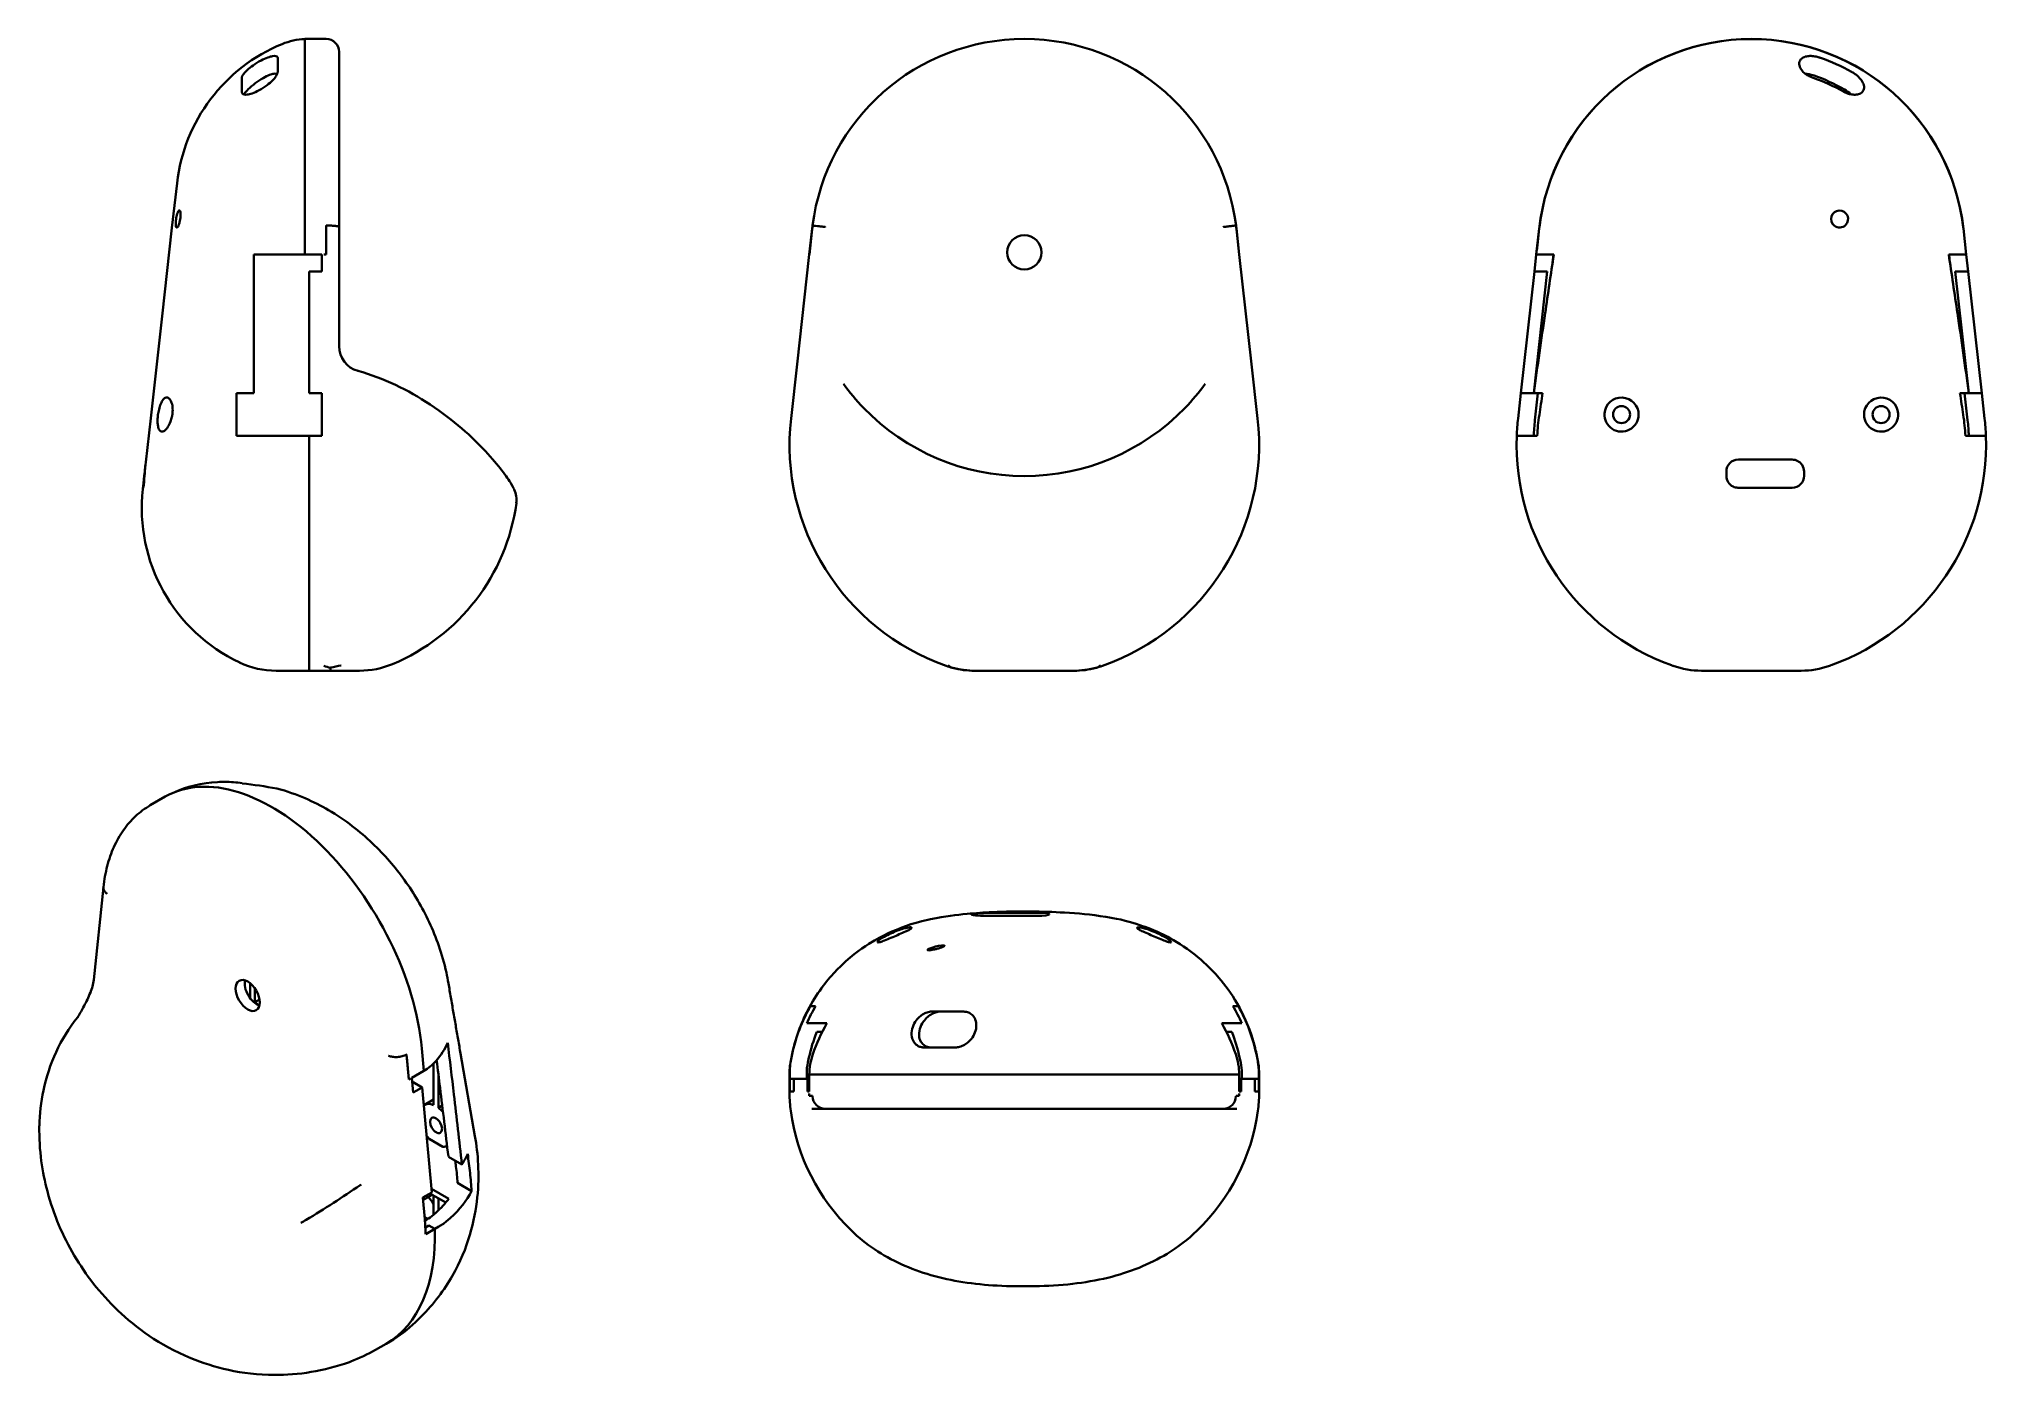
# Model space of a CAD drawing. Header units: millimetres. Extents: x 29 to 257, y 22 to 178.
import ezdxf

# ---------------------------------------------------------------- set-up
doc = ezdxf.new("R2010")
doc.units = ezdxf.units.MM
doc.header["$LTSCALE"] = 0.75
doc.layers.add('Visible', color=7, linetype='Continuous', lineweight=35)

msp = doc.modelspace()

# ---------------------------------------------------------------- linework, layer by layer
at = {"layer": 'Visible', "extrusion": (0, 1, 0)}
for p, q in [((59.72, 178.01), (59.72, 155.79)), ((62.22, 178.01), (59.72, 178.01)), ((56.53, 175.8), (56.53, 174.16)), ((63.72, 176.51), (63.72, 155.98)), ((52.33, 171.84), (52.33, 173.49)), ((44.74, 161.12), (44.15, 155.87)), ((44.15, 155.87), (43, 145.54)), ((59.72, 152.76), (59.72, 155.79)), ((62.22, 156.14), (62.22, 155.79)), ((62.22, 155.79), (62.22, 152.76)), ((63.72, 141.92), (63.72, 155.98)), ((119.14, 155.79), (118.8, 152.76)), ((119.18, 156.14), (118.81, 152.76)), ((169.17, 152.76), (168.79, 156.14)), ((169.17, 152.76), (168.83, 155.79)), ((204.3, 155.79), (203.96, 152.76)), ((254.33, 152.76), (253.99, 155.79)), ((53.72, 145.89), (53.72, 152.76)), ((57.31, 152.76), (59.72, 152.76)), ((59.72, 152.76), (61.72, 152.76)), ((61.72, 150.76), (60.22, 150.76)), ((60.22, 136.51), (60.22, 150.76)), ((61.72, 152.76), (61.72, 150.76)), ((62.22, 152.76), (61.94, 152.76)), ((118.8, 152.76), (117.37, 139.9)), ((118.8, 152.76), (118.81, 152.76)), ((170.61, 139.9), (169.17, 152.76)), ((169.17, 152.76), (169.17, 152.76)), ((203.74, 150.76), (202.15, 136.51)), ((203.66, 136.51), (205.25, 150.76)), ((203.74, 150.76), (203.96, 152.76)), ((205.25, 150.76), (203.74, 150.76)), ((203.96, 152.76), (204.38, 152.76)), ((203.96, 152.76), (203.96, 152.76)), ((205.98, 152.76), (205.87, 151.84)), ((252.42, 151.84), (252.32, 152.76)), ((253.04, 150.76), (254.64, 136.51)), ((254.55, 150.76), (253.04, 150.76)), ((253.91, 152.76), (254.33, 152.76)), ((254.33, 152.76), (254.55, 150.76)), ((254.33, 152.76), (254.33, 152.76)), ((256.15, 136.51), (254.55, 150.76)), ((43, 145.54), (41.66, 133.58)), ((53.72, 145.89), (53.72, 136.51)), ((117.37, 139.9), (116.66, 133.57)), ((171.32, 133.57), (170.61, 139.9)), ((51.72, 136.51), (51.72, 133.97)), ((53.72, 136.51), (51.72, 136.51)), ((60.22, 136.51), (61.72, 136.51)), ((61.72, 136.51), (61.72, 133.57)), ((201.82, 133.57), (202.15, 136.51)), ((202.15, 136.51), (203.66, 136.51)), ((204.7, 136.51), (203.67, 136.51)), ((204.16, 136.51), (203.8, 133.34)), ((254.63, 136.51), (253.59, 136.51)), ((254.49, 133.34), (254.13, 136.51)), ((254.64, 136.51), (256.15, 136.51)), ((256.15, 136.51), (256.48, 133.57)), ((41.66, 133.58), (41.08, 128.43)), ((51.72, 131.51), (51.72, 133.97)), ((61.72, 131.51), (61.72, 133.57)), ((57.31, 131.51), (51.72, 131.51)), ((57.89, 131.51), (57.31, 131.51)), ((59.56, 131.51), (57.89, 131.51)), ((60.22, 131.51), (59.56, 131.51)), ((60.22, 131.51), (60.22, 104.58)), ((60.22, 131.51), (60.22, 104.58)), ((61.72, 131.51), (60.22, 131.51)), ((201.84, 131.51), (201.66, 131.51)), ((201.96, 131.51), (201.84, 131.51)), ((204.07, 131.51), (201.96, 131.51)), ((256.33, 131.51), (254.23, 131.51)), ((256.45, 131.51), (256.33, 131.51)), ((256.63, 131.51), (256.45, 131.51)), ((41.05, 128.12), (40.96, 127.34)), ((41.08, 128.43), (41.05, 128.12)), ((227.63, 128.74), (233.93, 128.74)), ((40.91, 126.84), (40.77, 125.58)), ((40.91, 126.84), (40.96, 127.34)), ((226.23, 126.84), (226.23, 127.34)), ((235.33, 127.34), (235.33, 126.84)), ((40.75, 125.44), (40.73, 125.28)), ((40.75, 125.44), (40.75, 125.44)), ((40.79, 125.44), (40.75, 125.44)), ((230.71, 125.44), (227.63, 125.44)), ((233.93, 125.44), (230.71, 125.44)), ((56.34, 104.01), (58.56, 104.01)), ((58.56, 104.01), (59.77, 104.01)), ((59.77, 104.01), (60.22, 104.01)), ((60.22, 104.58), (60.22, 104.01)), ((60.22, 104.58), (60.22, 104.01)), ((60.22, 104.01), (62.72, 104.01)), ((62.72, 104.39), (62.72, 104.35)), ((62.72, 104.35), (62.72, 104.01)), ((62.72, 104.01), (66.12, 104.01)), ((138.16, 104.01), (138.34, 104.01)), ((138.34, 104.01), (149.64, 104.01)), ((149.64, 104.01), (149.82, 104.01)), ((223.32, 104.01), (224.14, 104.01)), ((224.14, 104.01), (234.16, 104.01)), ((234.16, 104.01), (234.98, 104.01))]:
    msp.add_line(p, q, dxfattribs=at)
at = {"layer": 'Visible', "extrusion": (0, 0.817547, 0.575862)}
for p, q in [((41.61, 88.25), (43.37, 89.26)), ((34.99, 67.8), (36.11, 78.66)), ((53.3, 67.41), (53.3, 65.66)), ((53.87, 65.2), (53.87, 66.79)), ((53.87, 65.2), (54.4, 65.51)), ((73.42, 59.75), (73.66, 57.14)), ((71.89, 56.12), (71.62, 59.04)), ((71.89, 56.12), (71.65, 58.74)), ((72.24, 56.33), (73.66, 57.14)), ((74.8, 58.01), (74.8, 53.15)), ((79.64, 49.51), (77.95, 59.17)), ((71.89, 56.12), (72.08, 56.23)), ((71.89, 56.12), (71.89, 56.12)), ((72.4, 54.6), (72.24, 56.33)), ((72.39, 55.82), (72.29, 55.77)), ((72.39, 55.82), (73.46, 55.21)), ((73.46, 55.21), (72.4, 54.6)), ((73.46, 55.21), (74.59, 42.91)), ((75.37, 52.82), (75.37, 56.67)), ((74.8, 53.77), (73.71, 53.15)), ((75.37, 52.82), (75.81, 53.08)), ((75.89, 48.25), (74.27, 49.19)), ((78.11, 46.18), (76.53, 47.09)), ((79.24, 43.07), (77.59, 44.02)), ((73.53, 42.3), (74.59, 42.91)), ((73.76, 39.76), (73.53, 42.3)), ((73.55, 42), (74.64, 42.62)), ((74.36, 42.78), (76.22, 41.71)), ((74.55, 43.32), (76.57, 42.16)), ((74.8, 42.53), (74.8, 40.3)), ((75.37, 40.81), (75.37, 42.2)), ((73.74, 40.01), (74.12, 39.79)), ((73.77, 39.59), (73.98, 39.71)), ((74.22, 39.04), (73.83, 38.81)), ((74.22, 39.04), (73.83, 38.81)), ((74.22, 39.04), (74.93, 38.63)), ((74.22, 39.04), (74.93, 38.63)), ((74.77, 40.27), (75.09, 40.56)), ((75.39, 38.9), (74.93, 38.63)), ((76.77, 39.93), (76.45, 39.64)), ((73.87, 38.02), (74.93, 38.63)), ((73.33, 28.37), (72.68, 27.72)), ((68, 24.47), (69.22, 25.17)), ((69.22, 25.17), (69.69, 25.44))]:
    msp.add_line(p, q, dxfattribs=at)
at = {"layer": 'Visible'}
for p, q in [((137.81, 75.45), (137.81, 75.49)), ((145.51, 75.3), (139.21, 75.3)), ((142.42, 75.67), (145.51, 75.67)), ((146.91, 75.52), (146.91, 75.46)), ((118.91, 64.71), (119.16, 64.71)), ((119.54, 64.71), (119.16, 64.71)), ((168.82, 64.71), (168.43, 64.71)), ((168.82, 64.71), (169.07, 64.71)), ((119.84, 62.71), (118.51, 62.71)), ((119.69, 61.71), (120.31, 61.71)), ((119.84, 62.71), (120.85, 62.71)), ((167.13, 62.71), (168.14, 62.71)), ((167.67, 61.71), (168.29, 61.71)), ((169.47, 62.71), (168.14, 62.71)), ((116.79, 59.14), (116.66, 58.53)), ((116.68, 58.53), (116.8, 59.11)), ((118.76, 58.69), (118.64, 58.11)), ((169.34, 58.11), (169.21, 58.69)), ((171.17, 59.11), (171.29, 58.53)), ((171.18, 59.14), (171.31, 58.53)), ((116.49, 56.21), (116.49, 56.86)), ((116.51, 56.21), (116.49, 56.21)), ((116.51, 56.21), (116.49, 56.21)), ((116.49, 54.48), (116.49, 56.21)), ((116.51, 56.21), (116.51, 56.86)), ((116.51, 56.21), (116.99, 56.21)), ((116.51, 56.21), (116.99, 56.21)), ((116.51, 54.71), (116.51, 56.21)), ((116.99, 56.21), (116.99, 54.71)), ((116.99, 56.21), (118.58, 56.21)), ((118.51, 56.86), (118.51, 56.21)), ((118.58, 56.21), (118.8, 56.21)), ((118.58, 54.71), (118.58, 56.21)), ((118.8, 56.71), (119.14, 56.71)), ((118.8, 56.71), (118.8, 54.71)), ((168.83, 56.71), (119.14, 56.71)), ((168.83, 56.71), (169.17, 56.71)), ((169.17, 54.71), (169.17, 56.71)), ((169.17, 56.21), (169.4, 56.21)), ((169.4, 56.21), (169.4, 54.71)), ((169.4, 56.21), (170.99, 56.21)), ((169.47, 56.21), (169.47, 56.86)), ((170.99, 56.21), (171.47, 56.21)), ((170.99, 56.21), (171.47, 56.21)), ((170.99, 54.71), (170.99, 56.21)), ((171.47, 56.86), (171.47, 56.21)), ((171.49, 56.21), (171.47, 56.21)), ((171.49, 56.21), (171.47, 56.21)), ((171.47, 54.71), (171.47, 56.21)), ((171.49, 56.21), (171.49, 56.86)), ((171.49, 54.48), (171.49, 56.21)), ((116.51, 54.71), (116.66, 54.71)), ((116.99, 54.71), (116.66, 54.71)), ((118.8, 54.71), (118.58, 54.71)), ((118.8, 54.21), (118.8, 54.48)), ((119.14, 54.21), (118.8, 54.21)), ((119.1, 52.71), (120.68, 52.71)), ((119.18, 54.21), (119.14, 54.21)), ((167.3, 52.71), (120.68, 52.71)), ((167.3, 52.71), (168.87, 52.71)), ((168.83, 54.21), (168.79, 54.21)), ((169.17, 54.21), (168.83, 54.21)), ((169.4, 54.71), (169.17, 54.71)), ((169.17, 54.21), (169.17, 54.48)), ((171.32, 54.71), (170.99, 54.71)), ((171.32, 54.71), (171.47, 54.71))]:
    msp.add_line(p, q, dxfattribs=at)
at = {"layer": 'Visible', "extrusion": (1e-16, 0, -1)}
msp.add_circle((-143.99, 153.01), 2, dxfattribs=at)
at = {"layer": 'Visible'}
for centre in [(213.95, 134.01), (244.35, 134.01)]:
    msp.add_circle(centre, 1, dxfattribs=at)
at = {"layer": 'Visible', "extrusion": (2e-16, 0, -1)}
for centre, radius, start, end in [((-60.08, 170.01), 8, 67.7901, 87.3857), ((-62.22, 176.51), 1.5, 90, 180), ((-64.62, 158.9), 20, 6.3824, 67.7901), ((-57.59, 110.33), 29.99, 106.163, 124.0401), ((-80.29, 123.94), 39.47, 4.9472, 6.0852), ((-30.5, 127.17), 10.43, 181.8192, 189.5534), ((-60.61, 123.06), 20, 295.2468, 6.3824), ((-60.72, 126.93), 24, 187.9074, 247.3105), ((-81.71, 124.01), 2.8, 154.3226, 187.9074), ((-66.12, 114.01), 10, 247.3105, 270)]:
    msp.add_arc(centre, radius, start, end, dxfattribs=at)
at = {"layer": 'Visible'}
for centre, radius, start, end in [((143.99, 153.01), 25, 7.1991, 172.8009), ((229.15, 153.01), 25, 6.3794, 173.6206), ((229.15, 153), 25, 6.766, 173.234), ((229.15, 152.92), 24.27, 61.0515, 70.5114), ((235.3, 170.6), 3.34, 70.5848, 87.2797), ((229.15, 152.69), 21.99, 60.565, 71.009), ((229.15, 152.88), 22.1, 60.4064, 70.7995), ((238.33, 169.03), 3.52, 44.9141, 60.5327), ((239.49, 156.92), 1, 314.989, 231.0481), ((239.49, 156.92), 1, 231.0481, 314.989), ((66.72, 142.03), 3, 180, 254.9098), ((213.95, 134.01), 2, 359.1321, 176.2318), ((244.35, 134.01), 2, 3.7682, 180.8679), ((143.99, 130.51), 27.5, 173.6206, 250.537), ((143.99, 130.51), 27.5, 289.463, 6.3794), ((229.15, 130.51), 25.5, 173.6206, 177.7525), ((213.95, 134.01), 2, 176.2318, 359.1321), ((244.35, 134.01), 2, 180.8679, 3.7682), ((229.15, 130.51), 25.5, 2.2475, 6.3794), ((229.15, 130.51), 27.5, 177.9161, 250.1371), ((229.15, 130.51), 27.5, 289.8629, 2.0839), ((227.63, 127.34), 1.4, 90, 180), ((233.93, 127.34), 1.4, 33.8705, 90), ((233.93, 127.34), 1.4, 360, 33.8705), ((227.63, 126.84), 1.4, 180, 243.8439), ((227.63, 126.84), 1.4, 243.8439, 268.0421), ((233.93, 126.84), 1.4, 270, 360), ((227.63, 126.84), 1.4, 268.0421, 270), ((56.34, 114.01), 10, 244.7532, 270), ((223.32, 114.01), 10, 250.537, 270), ((234.98, 114.01), 10, 270, 289.463), ((50.12, 76.86), 14.12, 92.5393, 114.6996), ((50.4, 79.08), 11.91, 80.4726, 90.2598), ((45.3, 29.19), 62.03, 79.6757, 83.455), ((141.8, -6.3), 81.97, 89.5636, 91.8118), ((145.52, 64.31), 11.36, 86.9592, 89.8323), ((134.88, 66.58), 5.28, 96.5713, 111.567), ((48.85, 50.86), 20.15, 141.5758, 168.597), ((124.5, 56.86), 7.99, 167.9922, 179.9999), ((124.5, 56.86), 6, 167.9909, 179.9999), ((126.75, 56.57), 7.95, 161.3125, 178.992), ((161.22, 56.57), 7.95, 1.008, 18.6875), ((163.47, 56.86), 6, 0.0001, 12.0091), ((163.47, 56.86), 7.99, 0.0001, 12.0078), ((49.6, 50.37), 20.99, 167.6882, 179.1133), ((118.97, 54.17), 0.222, 1.1065, 9.0827), ((120.68, 54.2), 1.49, 180.9495, 269.8049), ((167.29, 54.2), 1.49, 270.2027, 359.0405), ((169.01, 54.17), 0.222, 170.9128, 178.8953)]:
    msp.add_arc(centre, radius, start, end, dxfattribs=at)
at = {"layer": 'Visible', "extrusion": (1e-16, 0, -1)}
for centre, radius, start, end in [((-143.99, 153.01), 25, 6.3794, 7.1991), ((-119.41, 156.12), 0.228, 5.6209, 10.4826), ((-168.56, 156.12), 0.235, 169.5413, 174.2691), ((-143.99, 153.01), 25, 172.8009, 173.6206), ((-143.99, 153.01), 26.2, 315.9304, 323.9838), ((-143.99, 153.01), 26.2, 216.0162, 224.0696), ((-143.99, 153.01), 26.2, 224.0696, 315.9304), ((-138.29, 114.84), 10.83, 269.7545, 285.1718), ((-143.99, 130.51), 27.48, 287.8055, 288.0836), ((-138.16, 114.01), 10, 270, 284.9042), ((-149.68, 114.84), 10.83, 254.8266, 270.2472), ((-149.82, 114.01), 10, 255.0958, 270), ((-143.99, 130.51), 27.48, 251.9164, 252.1945)]:
    msp.add_arc(centre, radius, start, end, dxfattribs=at)
at = {"layer": 'Visible', "extrusion": (-5.933e-13, 0, -1)}
for start, end in [(2.0839, 6.3794), (173.6206, 177.9161)]:
    msp.add_arc((-229.15, 130.51), 27.5, start, end, dxfattribs=at)
at = {"layer": 'Visible', "extrusion": (-2e-16, 2e-16, -1)}
for centre, radius, start, end in [((-19.7, 72.39), 16.08, 202.2239, 208.381), ((-32.52, 63.84), 0.722, 210.7363, 220.0871), ((-70.8, 62.07), 5.7, 221.5515, 239.8886), ((-29.6, 90.77), 59.37, 239.3521, 240.056), ((-71.75, 43.68), 4.55, 228.4706, 240.6849), ((-58.41, 41.12), 19.21, 240.0681, 249.6565)]:
    msp.add_arc(centre, radius, start, end, dxfattribs=at)
at = {"layer": 'Visible', "extrusion": (-1e-16, 2e-16, -1)}
for centre, radius, start, end in [((-29.23, 68.58), 5.82, 187.7156, 203.0462), ((-72.42, 44.19), 6.07, 228.4719, 240.6849)]:
    msp.add_arc(centre, radius, start, end, dxfattribs=at)
at = {"layer": 'Visible', "extrusion": (-2e-16, 1e-16, -1)}
for centre, radius, start, end in [((-3.08, 81.19), 34.89, 208.1302, 210.5169), ((-62.37, 38.13), 14.65, 225.2546, 240.0328)]:
    msp.add_arc(centre, radius, start, end, dxfattribs=at)
at = {"layer": 'Visible', "extrusion": (0, 0, -1)}
for centre, radius, start, end in [((-124.49, 56.86), 8, 0, 12), ((-163.49, 56.86), 8, 168, 180), ((-131.49, 54.48), 15, 352.1902, 0), ((-156.49, 54.48), 15, 180, 187.8098), ((-140.4, 55.71), 24, 313.9472, 352.1902), ((-147.57, 55.71), 24, 187.8098, 226.0528)]:
    msp.add_arc(centre, radius, start, end, dxfattribs=at)
at = {"layer": 'Visible', "extrusion": (-1e-16, 1e-16, -1)}
msp.add_arc((11.76, 157.67), 138.03, 235.6109, 238.7402, dxfattribs=at)
at = {"layer": 'Visible', "extrusion": (-2e-16, 3e-16, -1)}
msp.add_arc((-65.85, 44.3), 0.643, 225.0384, 236.6994, dxfattribs=at)
at = {"layer": 'Visible'}
for centre, major_axis, ratio, start_param, end_param in [((215.4, 61.45), (15.81, 179.91), 0.110742, 1.091961, 1.150146), ((242.9, 61.45), (-15.81, 179.91), 0.110742, -1.150146, -1.091961), ((213.83, 43.57), (15.81, 179.91), 0.110742, 1.037655, 1.054046), ((244.47, 43.57), (-15.81, 179.91), 0.110742, -1.054046, -1.037655), ((139.21, 75.46), (-1.4, 0), 0.111856, 0.591152, 1.570796), ((145.51, 75.52), (-1.4, 0), 0.111856, 4.678218, 4.712389), ((145.51, 75.46), (1.4, 0), 0.111856, 4.712389, 6.283185), ((145.51, 75.52), (-1.4, 0), 0.111856, 3.141593, 4.255878), ((54.08, 66.58), (-1, 1.73), 0.578093, 0.557784, 2.583808), ((136.84, 54.31), (-12.48, 15.89), 0.990034, 0.366856, 0.479347), ((151.14, 54.31), (12.48, 15.89), 0.990034, -0.479347, -0.366856), ((69.81, -10.41), (-10.69, 138.3), 0.087908, -1.148787, -1.08364), ((72.34, -24.86), (-10.69, 138.3), 0.087908, -1.039971, -1.034381), ((59.21, 50.22), (20.2, 0.04), 0.570282, -0.362198, -0.249707), ((54.43, 48.39), (-13.72, 23.83), 0.578093, 3.965296, 4.040266)]:
    msp.add_ellipse(centre, major_axis=major_axis, ratio=ratio, start_param=start_param, end_param=end_param, dxfattribs=at)
at = {"layer": 'Visible', "extrusion": (-5e-16, -3e-16, -1)}
msp.add_ellipse((55.85, 67.6), major_axis=(-12.48, 21.66), ratio=0.578093, start_param=0, end_param=2.24292, dxfattribs=at)
at = {"layer": 'Visible', "extrusion": (-3e-16, -3e-16, -1)}
msp.add_ellipse((50.35, 68.5), major_axis=(9.76, 20.33), ratio=0.988201, start_param=-0.490612, end_param=-0.452245, dxfattribs=at)
at = {"layer": 'Visible', "extrusion": (-3e-16, -4e-16, -1)}
msp.add_ellipse((53.02, 65.97), major_axis=(-1, 1.73), ratio=0.578093, dxfattribs=at)
for centre, start_param, end_param in [((53.59, 63.14), 0.929437, 1.143166), ((75.08, 50.76), -0.04189, 0.637492), ((75.08, 50.76), 4.354757, 4.527729), ((75.08, 50.76), 3.194264, 3.495357)]:
    msp.add_ellipse(centre, major_axis=(-1.37, 2.38), ratio=0.578093, start_param=start_param, end_param=end_param, dxfattribs=at)
at = {"layer": 'Visible', "extrusion": (-4e-16, -4e-16, -1)}
msp.add_ellipse((54.08, 66.58), major_axis=(-12.48, 21.66), ratio=0.578093, start_param=2.228613, end_param=2.24292, dxfattribs=at)
at = {"layer": 'Visible', "extrusion": (-4e-16, -6e-16, -1)}
msp.add_ellipse((75.08, 50.76), major_axis=(-1.37, 2.38), ratio=0.578093, start_param=0.929437, end_param=1.218576, dxfattribs=at)
at = {"layer": 'Visible', "extrusion": (-2e-16, -5e-16, -1)}
for centre, start_param, end_param in [((69.81, -10.41), 1.142246, 1.200431), ((72.34, -24.86), 1.08794, 1.104331)]:
    msp.add_ellipse(centre, major_axis=(-11.87, 153.66), ratio=0.087908, start_param=start_param, end_param=end_param, dxfattribs=at)
at = {"layer": 'Visible', "extrusion": (-3e-16, -5e-16, -1)}
msp.add_ellipse((75.08, 50.76), major_axis=(-0.499, 0.867), ratio=0.578093, dxfattribs=at)
at = {"layer": 'Visible', "extrusion": (-4e-16, -5e-16, -1)}
msp.add_ellipse((72.25, 43.55), major_axis=(-1, 1.73), ratio=0.578093, start_param=2.609276, end_param=2.773506, dxfattribs=at)
at = {"layer": 'Visible', "extrusion": (-5e-16, -5e-16, -1)}
msp.add_ellipse((55.5, 49), major_axis=(-13.72, 23.83), ratio=0.578093, start_param=2.317889, end_param=3.141593, dxfattribs=at)
msp.add_ellipse((55.5, 49), major_axis=(-13.72, 23.83), ratio=0.578093, start_param=2.317889, end_param=3.141593, dxfattribs=at)
at = {"layer": 'Visible'}
for points, knots in [([(52.33, 173.49), (52.33, 173.49), (52.33, 173.5), (52.33, 173.52), (52.34, 173.54), (52.35, 173.58), (52.36, 173.61), (52.41, 173.73), (52.47, 173.83), (52.66, 174.06), (52.79, 174.2), (53.15, 174.54), (53.39, 174.73), (53.94, 175.13), (54.26, 175.32), (54.85, 175.63), (55.12, 175.75), (55.58, 175.92), (55.77, 175.97), (56.08, 176.02), (56.21, 176.02), (56.39, 175.99), (56.46, 175.96), (56.51, 175.9), (56.52, 175.88), (56.53, 175.84), (56.53, 175.83), (56.53, 175.81), (56.53, 175.81), (56.53, 175.8)], [-1.025711, -1.025711, -1.025711, -1.025711, -1.0199, -1.0199, -1.0063431, -1.0063431, -0.9849086, -0.9849086, -0.9261876, -0.9261876, -0.855237, -0.855237, -0.7606214, -0.7606214, -0.6501105, -0.6501105, -0.5545822, -0.5545822, -0.4750532, -0.4750532, -0.4092461, -0.4092461, -0.3471078, -0.3471078, -0.3247421, -0.3247421, -0.3108631, -0.3108631, -0.308022, -0.308022, -0.308022, -0.308022]), ([(236.31, 173.49, 0), (236.29, 173.49, 0), (236.27, 173.5, 0), (236.21, 173.52, 0), (236.17, 173.54, 0), (236.06, 173.58, 0), (236, 173.61, 0), (235.77, 173.73, 0), (235.61, 173.83, 0), (235.3, 174.06, 0), (235.17, 174.2, 0), (234.91, 174.54, 0), (234.83, 174.73, 0), (234.74, 175.13, 0), (234.77, 175.32, 0), (234.94, 175.63, 0), (235.06, 175.75, 0), (235.38, 175.92, 0), (235.55, 175.97, 0), (235.92, 176.02, 0), (236.1, 176.02, 0), (236.48, 175.99, 0), (236.68, 175.96, 0), (236.95, 175.9, 0), (237.02, 175.88, 0), (237.13, 175.84, 0), (237.17, 175.83, 0), (237.23, 175.81, 0), (237.24, 175.81, 0), (237.25, 175.8, 0)], [-1.025711, -1.025711, -1.025711, -1.025711, -1.0199, -1.0199, -1.0063431, -1.0063431, -0.9849086, -0.9849086, -0.9261876, -0.9261876, -0.855237, -0.855237, -0.7606214, -0.7606214, -0.6501105, -0.6501105, -0.5545822, -0.5545822, -0.4750532, -0.4750532, -0.4092461, -0.4092461, -0.3471078, -0.3471078, -0.3247421, -0.3247421, -0.3108631, -0.3108631, -0.308022, -0.308022, -0.308022, -0.308022]), ([(56.53, 174.16), (56.53, 174.16), (56.53, 174.15), (56.53, 174.13), (56.53, 174.11), (56.52, 174.05), (56.51, 174.01), (56.47, 173.88), (56.43, 173.78), (56.27, 173.52), (56.13, 173.35), (55.77, 172.98), (55.54, 172.78), (54.99, 172.37), (54.67, 172.17), (54.07, 171.85), (53.79, 171.72), (53.32, 171.56), (53.13, 171.51), (52.82, 171.47), (52.7, 171.48), (52.5, 171.53), (52.43, 171.57), (52.36, 171.67), (52.35, 171.71), (52.34, 171.77), (52.33, 171.8), (52.33, 171.83), (52.33, 171.84), (52.33, 171.84)], [-1.1325656, -1.1325656, -1.1325656, -1.1325656, -1.1306363, -1.1306363, -1.1170293, -1.1170293, -1.0966883, -1.0966883, -1.0458196, -1.0458196, -0.9673246, -0.9673246, -0.8709559, -0.8709559, -0.7595628, -0.7595628, -0.6626675, -0.6626675, -0.5852741, -0.5852741, -0.5229482, -0.5229482, -0.4634006, -0.4634006, -0.4345371, -0.4345371, -0.4190526, -0.4190526, -0.4145398, -0.4145398, -0.4145398, -0.4145398]), ([(52.55, 171.52), (52.57, 171.54), (52.59, 171.57), (52.74, 171.76), (52.9, 171.94), (53.33, 172.36), (53.61, 172.6), (54.2, 173.05), (54.52, 173.26), (55.09, 173.58), (55.35, 173.7), (55.77, 173.86), (55.94, 173.91), (56.2, 173.95), (56.29, 173.95), (56.41, 173.92), (56.44, 173.91), (56.47, 173.89)], [-0.8957596, -0.8957596, -0.8957596, -0.8957596, -0.8827322, -0.8827322, -0.8007735, -0.8007735, -0.6916192, -0.6916192, -0.5767916, -0.5767916, -0.481472, -0.481472, -0.4039595, -0.4039595, -0.3453518, -0.3453518, -0.3110672, -0.3110672, -0.3110672, -0.3110672]), ([(240.9, 174.16, 0), (240.9, 174.16, 0), (240.91, 174.15, 0), (240.95, 174.13, 0), (240.99, 174.11, 0), (241.09, 174.05, 0), (241.14, 174.01, 0), (241.34, 173.88, 0), (241.47, 173.78, 0), (241.77, 173.52, 0), (241.92, 173.35, 0), (242.19, 172.98, 0), (242.29, 172.78, 0), (242.38, 172.37, 0), (242.37, 172.17, 0), (242.21, 171.85, 0), (242.09, 171.72, 0), (241.79, 171.56, 0), (241.62, 171.51, 0), (241.28, 171.47, 0), (241.11, 171.48, 0), (240.76, 171.53, 0), (240.58, 171.57, 0), (240.31, 171.67, 0), (240.22, 171.71, 0), (240.09, 171.77, 0), (240.04, 171.8, 0), (239.99, 171.83, 0), (239.97, 171.84, 0), (239.96, 171.84, 0)], [-1.1325656, -1.1325656, -1.1325656, -1.1325656, -1.1306363, -1.1306363, -1.1170293, -1.1170293, -1.0966883, -1.0966883, -1.0458196, -1.0458196, -0.9673246, -0.9673246, -0.8709559, -0.8709559, -0.7595628, -0.7595628, -0.6626675, -0.6626675, -0.5852741, -0.5852741, -0.5229482, -0.5229482, -0.4634006, -0.4634006, -0.4345371, -0.4345371, -0.4190526, -0.4190526, -0.4145398, -0.4145398, -0.4145398, -0.4145398]), ([(44.6, 156.15), (44.59, 156.2), (44.59, 156.27), (44.59, 156.42), (44.59, 156.5), (44.6, 156.69), (44.61, 156.79), (44.64, 157), (44.66, 157.11), (44.71, 157.33), (44.74, 157.44), (44.8, 157.65), (44.84, 157.74), (44.91, 157.86), (44.95, 157.9), (45.02, 157.93), (45.05, 157.92), (45.1, 157.85), (45.12, 157.8), (45.15, 157.66), (45.16, 157.57), (45.16, 157.39), (45.16, 157.3), (45.15, 157.1), (45.13, 157), (45.1, 156.78), (45.07, 156.66), (45.01, 156.42), (44.97, 156.31), (44.93, 156.22)], [-0.4921353, -0.4921353, -0.4921353, -0.4921353, -0.4649935, -0.4649935, -0.4361956, -0.4361956, -0.4055137, -0.4055137, -0.3722435, -0.3722435, -0.334487, -0.334487, -0.2920141, -0.2920141, -0.250682, -0.250682, -0.2119906, -0.2119906, -0.1756533, -0.1756533, -0.1395821, -0.1395821, -0.109492, -0.109492, -0.0789048, -0.0789048, -0.0421498, -0.0421498, 0, 0, 0, 0]), ([(44.93, 156.22), (44.91, 156.15), (44.88, 156.1), (44.83, 156.01), (44.8, 155.98), (44.76, 155.94), (44.74, 155.93), (44.71, 155.92), (44.7, 155.92), (44.67, 155.94), (44.66, 155.95), (44.62, 156.01), (44.61, 156.07), (44.6, 156.15)], [-0.1507513, -0.1507513, -0.1507513, -0.1507513, -0.1232012, -0.1232012, -0.0959917, -0.0959917, -0.0766265, -0.0766265, -0.0583924, -0.0583924, -0.0358126, -0.0358126, 0, 0, 0, 0]), ([(62.22, 156.14), (62.22, 156.15), (62.22, 156.15), (62.22, 156.15), (62.23, 156.16), (62.24, 156.16), (62.24, 156.16), (62.25, 156.16), (62.25, 156.16), (62.25, 156.16)], [0.051359128, 0.051359128, 0.051359128, 0.051359128, 0.052083609, 0.052083609, 0.053741633, 0.053741633, 0.054812671, 0.054812671, 0.054957835, 0.054957835, 0.054957835, 0.054957835]), ([(62.25, 156.16), (62.3, 156.16), (62.35, 156.16), (62.59, 156.16), (62.78, 156.15), (63.12, 156.13), (63.27, 156.11), (63.49, 156.08), (63.57, 156.06), (63.68, 156.03), (63.71, 156.01), (63.72, 155.99), (63.72, 155.99), (63.72, 155.98)], [0.0001241, 0.0001241, 0.0001241, 0.0001241, 0.015268, 0.015268, 0.0738632, 0.0738632, 0.1324596, 0.1324596, 0.1818231, 0.1818231, 0.2311868, 0.2311868, 0.2332604, 0.2332604, 0.2332604, 0.2332604]), ([(119.19, 156.16), (119.19, 156.16), (119.19, 156.16), (119.22, 156.16), (119.28, 156.15), (119.47, 156.13), (119.6, 156.11), (119.88, 156.08), (120.02, 156.06), (120.33, 156.03), (120.49, 156.01), (120.66, 155.99), (120.67, 155.99), (120.68, 155.98)], [0.0001241, 0.0001241, 0.0001241, 0.0001241, 0.015268, 0.015268, 0.0738632, 0.0738632, 0.1324596, 0.1324596, 0.1818231, 0.1818231, 0.2311868, 0.2311868, 0.2332604, 0.2332604, 0.2332604, 0.2332604]), ([(167.3, 155.98), (167.31, 155.99), (167.31, 155.99), (167.5, 156.01), (167.68, 156.03), (168.03, 156.07), (168.2, 156.09), (168.48, 156.13), (168.59, 156.14), (168.74, 156.16), (168.78, 156.16), (168.79, 156.16)], [-0.0020734, -0.0020734, -0.0020734, -0.0020734, 0, 0, 0.0554789, 0.0554789, 0.1140767, 0.1140767, 0.1726729, 0.1726729, 0.2311793, 0.2311793, 0.2311793, 0.2311793]), ([(204.31, 155.79, 0), (204.25, 155.28, 0), (204.19, 154.77, 0), (204.08, 153.76, 0), (204.02, 153.26, 0), (203.96, 152.76, 0)], [-0.3074809, -0.3074809, -0.3074809, -0.3074809, -0.1536263, -0.1536263, -0.0022439, -0.0022439, -0.0022439, -0.0022439]), ([(204.32, 155.95, 0), (204.32, 155.92, 0), (204.32, 155.9, 0), (204.31, 155.85, 0), (204.31, 155.82, 0), (204.31, 155.79, 0)], [-0.01570426, -0.01570426, -0.01570426, -0.01570426, -0.00785239, -0.00785239, 0, 0, 0, 0]), ([(253.99, 155.79, 0), (253.99, 155.82, 0), (253.98, 155.85, 0), (253.98, 155.9, 0), (253.97, 155.92, 0), (253.97, 155.95, 0)], [-0.01570426, -0.01570426, -0.01570426, -0.01570426, -0.00785186, -0.00785186, 0, 0, 0, 0]), ([(254.33, 152.76, 0), (254.27, 153.26, 0), (254.22, 153.77, 0), (254.1, 154.78, 0), (254.05, 155.29, 0), (253.99, 155.79, 0)], [-0.3052369, -0.3052369, -0.3052369, -0.3052369, -0.1536471, -0.1536471, 0, 0, 0, 0]), ([(42.51, 133.98), (42.54, 134.19), (42.58, 134.4), (42.69, 134.86), (42.76, 135.09), (42.92, 135.48), (43.02, 135.66), (43.23, 135.91), (43.34, 135.98), (43.56, 136.03), (43.67, 136), (43.89, 135.83), (43.99, 135.69), (44.13, 135.36), (44.19, 135.15), (44.24, 134.69), (44.24, 134.43), (44.21, 134.19), (44.21, 134.17), (44.21, 134.16), (44.21, 134.14)], [-0.6157333, -0.6157333, -0.6157333, -0.6157333, -0.5541334, -0.5541334, -0.4780876, -0.4780876, -0.3962726, -0.3962726, -0.3144577, -0.3144577, -0.2316426, -0.2316426, -0.1488274, -0.1488274, -0.0744137, -0.0744137, 0, 0, 0, 0.0043953, 0.0043953, 0.0043953, 0.0043953]), ([(44.21, 134.14), (44.19, 134), (44.17, 133.87), (44.09, 133.54), (44.04, 133.37), (43.89, 132.95), (43.78, 132.74), (43.54, 132.36), (43.4, 132.21), (43.15, 132.03), (43.03, 132), (42.83, 132.04), (42.74, 132.1), (42.6, 132.31), (42.55, 132.47), (42.49, 132.8), (42.47, 132.97), (42.46, 133.28), (42.46, 133.42), (42.48, 133.71), (42.5, 133.84), (42.51, 133.98)], [-0.6698292, -0.6698292, -0.6698292, -0.6698292, -0.6278746, -0.6278746, -0.5703263, -0.5703263, -0.48518, -0.48518, -0.3903462, -0.3903462, -0.3018722, -0.3018722, -0.224701, -0.224701, -0.1463738, -0.1463738, -0.0865704, -0.0865704, -0.0415634, -0.0415634, 0, 0, 0, 0]), ([(40.77, 125.58), (40.76, 125.54), (40.76, 125.51), (40.75, 125.46), (40.75, 125.44), (40.75, 125.44)], [-0.05921016, -0.05921016, -0.05921016, -0.05921016, -0.02951967, -0.02951967, 0, 0, 0, 0]), ([(61.94, 104.58), (61.94, 104.58), (61.94, 104.58), (62.2, 104.49), (62.46, 104.41), (62.72, 104.35)], [-0.0011374, -0.0011374, -0.0011374, -0.0011374, 0, 0, 0.1100794, 0.1100794, 0.1100794, 0.1100794]), ([(62.72, 104.39), (63.12, 104.46), (63.53, 104.54), (63.96, 104.64), (63.97, 104.64), (63.98, 104.64)], [-0.1319098, -0.1319098, -0.1319098, -0.1319098, 0, 0, 0.0027211, 0.0027211, 0.0027211, 0.0027211]), ([(134.82, 104.58), (134.83, 104.58), (134.83, 104.58), (135.08, 104.49), (135.33, 104.41), (135.58, 104.35)], [-0.0011374, -0.0011374, -0.0011374, -0.0011374, 0, 0, 0.1100794, 0.1100794, 0.1100794, 0.1100794]), ([(135.46, 104.39), (135.31, 104.46), (135.18, 104.54), (135.07, 104.64), (135.07, 104.64), (135.07, 104.64)], [-0.1319098, -0.1319098, -0.1319098, -0.1319098, 0, 0, 0.0027211, 0.0027211, 0.0027211, 0.0027211]), ([(152.39, 104.35), (152.64, 104.41), (152.9, 104.49), (153.15, 104.58), (153.15, 104.58), (153.15, 104.58)], [0, 0, 0, 0, 0.1100793, 0.1100793, 0.1112167, 0.1112167, 0.1112167, 0.1112167]), ([(152.91, 104.64), (152.91, 104.64), (152.9, 104.64), (152.8, 104.54), (152.67, 104.46), (152.52, 104.39)], [-0.1576096, -0.1576096, -0.1576096, -0.1576096, -0.154889, -0.154889, -0.0230077, -0.0230077, -0.0230077, -0.0230077]), ([(219.8, 104.65, 0), (219.83, 104.64, 0), (219.86, 104.62, 0), (219.92, 104.6, 0), (219.95, 104.59, 0), (219.98, 104.58, 0)], [-0.01375842, -0.01375842, -0.01375842, -0.01375842, -0.00687921, -0.00687921, 0, 0, 0, 0]), ([(238.31, 104.58, 0), (238.34, 104.59, 0), (238.37, 104.6, 0), (238.43, 104.62, 0), (238.46, 104.64, 0), (238.49, 104.65, 0)], [0, 0, 0, 0, 0.00687921, 0.00687921, 0.01375842, 0.01375842, 0.01375842, 0.01375842]), ([(56.42, 90.22), (58.86, 89.57), (60.8, 88.66), (64.52, 86.5), (66.17, 85.18), (69.05, 82.45), (70.3, 80.99), (72.49, 77.95), (73.46, 76.31), (75.1, 72.79), (75.8, 70.87), (76.38, 68.24), (76.46, 67.82), (76.54, 67.39)], [-4.584639, -4.584639, -4.584639, -4.584639, -4.420812, -4.420812, -4.219207, -4.219207, -4.017601, -4.017601, -3.815995, -3.815995, -3.61439, -3.61439, -3.576611, -3.576611, -3.576611, -3.576611]), ([(41.61, 88.25), (40.99, 87.89), (40.41, 87.46), (39.36, 86.48), (38.88, 85.93), (38.03, 84.72), (37.66, 84.06), (37.03, 82.66), (36.77, 81.91), (36.36, 80.35), (36.21, 79.52), (36.11, 78.67)], [2.3542608, 2.3542608, 2.3542608, 2.3542608, 2.4864205, 2.4864205, 2.6185801, 2.6185801, 2.7507398, 2.7507398, 2.8828995, 2.8828995, 3.0150592, 3.0150592, 3.0150592, 3.0150592]), ([(36.11, 78.67), (36.1, 78.61), (36.1, 78.55), (36.13, 78.39), (36.18, 78.28), (36.32, 78.08), (36.41, 77.99), (36.53, 77.9), (36.53, 77.9), (36.54, 77.89)], [0.1044131, 0.1044131, 0.1044131, 0.1044131, 0.1324596, 0.1324596, 0.1818231, 0.1818231, 0.2311868, 0.2311868, 0.2332604, 0.2332604, 0.2332604, 0.2332604]), ([(116.79, 59.14), (117.24, 61.24), (117.99, 63.1), (119.86, 66.5), (120.99, 67.89), (123.5, 70.48), (124.76, 71.37), (127.54, 73.12), (128.71, 73.58), (131.21, 74.52), (132.17, 74.73), (134.79, 75.29), (136, 75.41), (138.27, 75.62), (139.25, 75.69), (141.71, 75.8), (143.21, 75.82), (146.05, 75.8), (147.39, 75.76), (150.27, 75.59), (151.73, 75.47), (154.61, 75), (155.69, 74.86), (158.6, 73.84), (159.52, 73.5), (161.65, 72.37), (162.7, 71.76), (164.84, 70.06), (165.78, 69.21), (168.19, 66.4), (169.76, 64.04), (170.91, 60.29), (171.06, 59.72), (171.18, 59.14)], [-1.547018, -1.547018, -1.547018, -1.547018, -1.509587, -1.509587, -1.463223, -1.463223, -1.395362, -1.395362, -1.280763, -1.280763, -1.090446, -1.090446, -0.690611, -0.690611, -0.381207, -0.381207, 0.072085, 0.072085, 0.482781, 0.482781, 0.973624, 0.973624, 1.260321, 1.260321, 1.361635, 1.361635, 1.431301, 1.431301, 1.475475, 1.475475, 1.536605, 1.536605, 1.547018, 1.547018, 1.547018, 1.547018]), ([(139.21, 75.63), (139.11, 75.63), (139.02, 75.63), (138.83, 75.62), (138.73, 75.61), (138.48, 75.59), (138.32, 75.58), (138.07, 75.55), (137.97, 75.54), (137.84, 75.51), (137.81, 75.5), (137.81, 75.49)], [-0.3371795, -0.3371795, -0.3371795, -0.3371795, -0.3082284, -0.3082284, -0.2790806, -0.2790806, -0.2239217, -0.2239217, -0.1680282, -0.1680282, -0.1161871, -0.1161871, -0.1161871, -0.1161871]), ([(137.81, 75.45), (137.81, 75.44), (137.82, 75.43), (137.87, 75.41), (137.94, 75.39), (138.05, 75.37)], [-0.0833697, -0.0833697, -0.0833697, -0.0833697, -0.05520917, -0.05520917, 0, 0, 0, 0]), ([(126.79, 72.21), (126.78, 72.23), (126.79, 72.25), (126.83, 72.33), (126.89, 72.38), (127.07, 72.53), (127.22, 72.64), (127.62, 72.88), (127.88, 73.02), (128.4, 73.27), (128.68, 73.39), (129.19, 73.59), (129.43, 73.68), (129.88, 73.82), (130.09, 73.87), (130.39, 73.93), (130.51, 73.95), (130.66, 73.96), (130.71, 73.96), (130.77, 73.94), (130.79, 73.92), (130.79, 73.91)], [-0.6698292, -0.6698292, -0.6698292, -0.6698292, -0.6278746, -0.6278746, -0.5703263, -0.5703263, -0.48518, -0.48518, -0.3903462, -0.3903462, -0.3018722, -0.3018722, -0.224701, -0.224701, -0.1463738, -0.1463738, -0.0865704, -0.0865704, -0.0415634, -0.0415634, 0, 0, 0, 0]), ([(130.79, 73.91), (130.79, 73.88), (130.76, 73.84), (130.62, 73.73), (130.49, 73.66), (130.17, 73.5), (129.96, 73.41), (129.48, 73.19), (129.21, 73.08), (128.71, 72.86), (128.43, 72.75), (127.92, 72.53), (127.67, 72.43), (127.29, 72.29), (127.13, 72.23), (126.89, 72.18), (126.82, 72.18), (126.8, 72.21), (126.79, 72.21), (126.79, 72.21), (126.79, 72.21)], [-0.6157333, -0.6157333, -0.6157333, -0.6157333, -0.5541334, -0.5541334, -0.4780876, -0.4780876, -0.3962726, -0.3962726, -0.3144577, -0.3144577, -0.2316426, -0.2316426, -0.1488274, -0.1488274, -0.0744137, -0.0744137, 0, 0, 0, 0.0043953, 0.0043953, 0.0043953, 0.0043953]), ([(161.18, 72.21), (161.18, 72.21), (161.18, 72.21), (161.18, 72.21), (161.16, 72.18), (161.09, 72.18), (160.85, 72.23), (160.68, 72.29), (160.3, 72.43), (160.06, 72.53), (159.54, 72.75), (159.27, 72.86), (158.76, 73.08), (158.5, 73.19), (158.02, 73.41), (157.8, 73.5), (157.49, 73.66), (157.36, 73.73), (157.22, 73.84), (157.18, 73.88), (157.19, 73.91)], [-0.0043944, -0.0043944, -0.0043944, -0.0043944, 0, 0, 0, 0.0744137, 0.0744137, 0.1488274, 0.1488274, 0.2316426, 0.2316426, 0.3144577, 0.3144577, 0.3962726, 0.3962726, 0.4780876, 0.4780876, 0.5541334, 0.5541334, 0.6157333, 0.6157333, 0.6157333, 0.6157333]), ([(157.19, 73.91), (157.19, 73.92), (157.2, 73.94), (157.26, 73.95), (157.3, 73.96), (157.43, 73.95), (157.53, 73.94), (157.81, 73.89), (158.01, 73.84), (158.47, 73.71), (158.72, 73.62), (159.27, 73.41), (159.55, 73.28), (160.06, 73.03), (160.3, 72.91), (160.67, 72.69), (160.82, 72.59), (161.05, 72.42), (161.13, 72.35), (161.19, 72.26), (161.19, 72.23), (161.18, 72.21)], [-0.6701688, -0.6701688, -0.6701688, -0.6701688, -0.6324701, -0.6324701, -0.5892073, -0.5892073, -0.5339286, -0.5339286, -0.4565443, -0.4565443, -0.3728392, -0.3728392, -0.2810366, -0.2810366, -0.1944216, -0.1944216, -0.1179421, -0.1179421, -0.0445201, -0.0445201, 0, 0, 0, 0]), ([(134.27, 71.82), (134.34, 71.83), (134.41, 71.83), (134.52, 71.83), (134.56, 71.83), (134.62, 71.82), (134.64, 71.81), (134.65, 71.78), (134.63, 71.76), (134.57, 71.71), (134.51, 71.68), (134.35, 71.62), (134.24, 71.58), (134.01, 71.51), (133.88, 71.47), (133.62, 71.4), (133.5, 71.37), (133.26, 71.32), (133.15, 71.3), (132.96, 71.27), (132.88, 71.26), (132.75, 71.26), (132.71, 71.26), (132.66, 71.27), (132.64, 71.29), (132.65, 71.32), (132.67, 71.35), (132.77, 71.41), (132.84, 71.45), (132.94, 71.49)], [-0.4921353, -0.4921353, -0.4921353, -0.4921353, -0.4649935, -0.4649935, -0.4361956, -0.4361956, -0.4055137, -0.4055137, -0.3722435, -0.3722435, -0.334487, -0.334487, -0.2920141, -0.2920141, -0.250682, -0.250682, -0.2119906, -0.2119906, -0.1756533, -0.1756533, -0.1395821, -0.1395821, -0.109492, -0.109492, -0.0789048, -0.0789048, -0.0421498, -0.0421498, 0, 0, 0, 0]), ([(76.54, 67.39), (76.63, 66.84), (76.72, 66.29), (76.91, 65.2), (77, 64.65), (77.19, 63.55), (77.29, 63.01), (77.47, 61.91), (77.57, 61.36), (77.76, 60.26), (77.86, 59.72), (77.95, 59.17)], [4.319376, 4.319376, 4.319376, 4.319376, 4.527875, 4.527875, 4.736374, 4.736374, 4.944873, 4.944873, 5.153372, 5.153372, 5.361871, 5.361871, 5.361871, 5.361871]), ([(132.24, 59.89), (132.23, 59.89), (132.23, 59.89), (132.18, 59.89), (132.14, 59.89), (132.05, 59.9), (131.99, 59.91), (131.8, 59.95), (131.67, 59.99), (131.37, 60.15), (131.21, 60.29), (130.95, 60.65), (130.85, 60.88), (130.75, 61.43), (130.77, 61.75), (130.92, 62.35), (131.04, 62.63), (131.35, 63.1), (131.51, 63.29), (131.86, 63.6), (132.03, 63.72), (132.38, 63.92), (132.56, 63.99), (132.83, 64.06), (132.91, 64.07), (133.04, 64.09), (133.09, 64.09), (133.15, 64.09), (133.16, 64.09), (133.18, 64.09)], [-1.1325656, -1.1325656, -1.1325656, -1.1325656, -1.1306363, -1.1306363, -1.1170293, -1.1170293, -1.0966883, -1.0966883, -1.0458196, -1.0458196, -0.9673246, -0.9673246, -0.8709559, -0.8709559, -0.7595628, -0.7595628, -0.6626675, -0.6626675, -0.5852741, -0.5852741, -0.5229482, -0.5229482, -0.4634006, -0.4634006, -0.4345371, -0.4345371, -0.4190526, -0.4190526, -0.4145398, -0.4145398, -0.4145398, -0.4145398]), ([(133.07, 59.89), (133.06, 59.89), (133.05, 59.89), (132.96, 59.89), (132.89, 59.9), (132.7, 59.93), (132.6, 59.96), (132.29, 60.09), (132.11, 60.24), (131.83, 60.6), (131.73, 60.84), (131.64, 61.4), (131.66, 61.73), (131.84, 62.35), (131.98, 62.64), (132.31, 63.11), (132.49, 63.31), (132.85, 63.62), (133.02, 63.74), (133.38, 63.92), (133.55, 63.99), (133.83, 64.06), (133.92, 64.07), (134.06, 64.09), (134.11, 64.09), (134.16, 64.09)], [-1.220529, -1.220529, -1.220529, -1.220529, -1.2166078, -1.2166078, -1.1898564, -1.1898564, -1.1491748, -1.1491748, -1.0598979, -1.0598979, -0.9600551, -0.9600551, -0.8401274, -0.8401274, -0.7349992, -0.7349992, -0.654203, -0.654203, -0.5912157, -0.5912157, -0.5328298, -0.5328298, -0.5019834, -0.5019834, -0.4846477, -0.4846477, -0.4846477, -0.4846477]), ([(133.18, 64.09), (133.24, 64.09), (133.3, 64.09), (134.47, 64.09), (135.63, 64.09), (136.83, 64.09)], [-3.458134, -3.458134, -3.458134, -3.458134, -3.4371572, -3.4371572, -3.0561651, -3.0561651, -3.0561651, -3.0561651]), ([(136.83, 64.09), (136.84, 64.09), (136.86, 64.09), (136.92, 64.09), (136.96, 64.08), (137.07, 64.07), (137.14, 64.06), (137.37, 64.01), (137.52, 63.95), (137.83, 63.76), (137.97, 63.63), (138.22, 63.27), (138.31, 63.04), (138.39, 62.48), (138.37, 62.16), (138.2, 61.57), (138.07, 61.3), (137.76, 60.84), (137.58, 60.65), (137.21, 60.34), (137.03, 60.21), (136.65, 60.03), (136.46, 59.96), (136.19, 59.91), (136.12, 59.9), (136, 59.89), (135.96, 59.89), (135.91, 59.89), (135.9, 59.89), (135.89, 59.89)], [-1.025711, -1.025711, -1.025711, -1.025711, -1.0199, -1.0199, -1.0063431, -1.0063431, -0.9849086, -0.9849086, -0.9261876, -0.9261876, -0.855237, -0.855237, -0.7606214, -0.7606214, -0.6501105, -0.6501105, -0.5545822, -0.5545822, -0.4750532, -0.4750532, -0.4092461, -0.4092461, -0.3471078, -0.3471078, -0.3247421, -0.3247421, -0.3108631, -0.3108631, -0.308022, -0.308022, -0.308022, -0.308022]), ([(135.89, 59.89), (135.71, 59.89), (135.53, 59.89), (134.28, 59.89), (133.24, 59.89), (132.24, 59.89)], [-11.9050426, -11.9050426, -11.9050426, -11.9050426, -11.847305, -11.847305, -11.5033683, -11.5033683, -11.5033683, -11.5033683]), ([(71.6, 59.05), (71.6, 59.05), (71.6, 59.05), (71.61, 59.05), (71.61, 59.05), (71.61, 59.05), (71.62, 59.04), (71.62, 59.04)], [0.114165885, 0.114165885, 0.114165885, 0.114165885, 0.115176397, 0.115176397, 0.116484692, 0.116484692, 0.117936229, 0.117936229, 0.117936229, 0.117936229]), ([(28.61, 50.69), (28.56, 47.77), (28.96, 45.28), (30.3, 40.23), (31.36, 37.8), (34.05, 33.24), (35.68, 31.11), (39.95, 27.05), (42.58, 25.06), (48.99, 22.41), (52.26, 21.54), (58.9, 21.51), (61.94, 21.96), (64.99, 23.06), (65.04, 23.08), (65.09, 23.1)], [3.123285, 3.123285, 3.123285, 3.123285, 3.487869, 3.487869, 3.942917, 3.942917, 4.397966, 4.397966, 4.853014, 4.853014, 5.171602, 5.171602, 5.394533, 5.394533, 5.398528, 5.398528, 5.398528, 5.398528]), ([(73.33, 28.37), (74.82, 29.84), (76.04, 31.48), (77.92, 34.75), (78.58, 36.38), (79.51, 39.48), (79.77, 40.94), (80.06, 43.68), (80.07, 44.95), (79.96, 47.34), (79.83, 48.45), (79.64, 49.51)], [0.9156373, 0.9156373, 0.9156373, 0.9156373, 1.0642049, 1.0642049, 1.2127725, 1.2127725, 1.3613401, 1.3613401, 1.5099077, 1.5099077, 1.6584753, 1.6584753, 1.6584753, 1.6584753]), ([(123.75, 38.43), (124.58, 37.62), (125.49, 36.89), (127.44, 35.58), (128.48, 35), (130.69, 33.99), (131.85, 33.57), (134.27, 32.87), (135.52, 32.6), (138.13, 32.19), (139.48, 32.06), (142.29, 31.91), (143.75, 31.89), (146.69, 31.95), (148.16, 32.03), (151.03, 32.35), (152.42, 32.59), (155.02, 33.22), (156.25, 33.61), (158.57, 34.55), (159.67, 35.09), (161.98, 36.5), (163.16, 37.4), (164.23, 38.43)], [0.466275, 0.466275, 0.466275, 0.466275, 0.810598, 0.810598, 1.160764, 1.160764, 1.516886, 1.516886, 1.880672, 1.880672, 2.263602, 2.263602, 2.683484, 2.683484, 3.103367, 3.103367, 3.499824, 3.499824, 3.867758, 3.867758, 4.225714, 4.225714, 4.665099, 4.665099, 4.665099, 4.665099])]:
    msp.add_open_spline(points, degree=3, knots=knots, dxfattribs=at)
at = {"layer": 'Visible', "extrusion": (0, -0.000355658, -1)}
msp.add_open_spline([(53.72, 152.76), (54.86, 152.76), (56.06, 152.76), (57.31, 152.76)], degree=3, dxfattribs=at)
at = {"layer": 'Visible'}
for points in [[(204.38, 152.76, 0), (204.8, 152.76, 0), (205.35, 152.76, 0), (206.01, 152.76, 0)], [(206.01, 152.76, 0), (205.67, 150.47, 0), (205.33, 148.18, 0), (205, 145.89, 0)], [(252.28, 152.76, 0), (252.94, 152.76, 0), (253.49, 152.76, 0), (253.91, 152.76, 0)], [(253.29, 145.89, 0), (252.96, 148.18, 0), (252.62, 150.47, 0), (252.28, 152.76, 0)], [(204.32, 133.97, 0), (204.19, 133.16, 0), (204.11, 132.34, 0), (204.07, 131.51, 0)], [(254.23, 131.51, 0), (254.19, 132.34, 0), (254.1, 133.16, 0), (253.98, 133.97, 0)], [(40.97, 127.34), (40.96, 127.17), (40.95, 127.01), (40.93, 126.84)], [(53.08, 66), (53.15, 66.03), (53.23, 66.06), (53.3, 66.09)], [(116.8, 59.11), (117.22, 61.07), (117.93, 62.96), (118.91, 64.71)], [(169.07, 64.71), (170.05, 62.96), (170.75, 61.07), (171.17, 59.11)], [(119.69, 61.71), (119.29, 60.73), (118.98, 59.72), (118.76, 58.69)], [(120.85, 62.71), (120.19, 61.56), (119.65, 60.36), (119.22, 59.11)], [(168.75, 59.11), (168.33, 60.36), (167.79, 61.56), (167.13, 62.71)], [(169.21, 58.69), (168.99, 59.72), (168.69, 60.73), (168.29, 61.71)], [(75.06, 58.29), (75.65, 58.97), (76.11, 59.68), (76.45, 60.42)]]:
    msp.add_open_spline(points, degree=3, dxfattribs=at)
at = {"layer": 'Visible', "extrusion": (7.492e-13, 9.239e-13, -1)}
msp.add_open_spline([(74.38, 135.19), (75.77, 134.28), (77, 133.33), (79.17, 131.46), (80.1, 130.55), (81.66, 128.88), (82.29, 128.12), (83.28, 126.83), (83.64, 126.29), (84.12, 125.49), (84.24, 125.22), (84.24, 125.22)], degree=3, knots=[0, 0, 0, 0, 0.513133, 0.513133, 1.026266, 1.026266, 1.539399, 1.539399, 2.052532, 2.052532, 2.565664, 2.565664, 2.565664, 2.565664], dxfattribs=at)
at = {"layer": 'Visible', "extrusion": (-3.40205e-10, -4.02581e-11, -1)}
msp.add_open_spline([(76.45, 60.42), (76.69, 58.41), (76.93, 56.4), (77.17, 54.39)], degree=3, dxfattribs=at)
at = {"layer": 'Visible', "extrusion": (-5.804e-13, -3.353e-12, -1)}
msp.add_open_spline([(69.5, 58.91), (69.51, 58.91), (69.51, 58.91), (69.65, 58.85), (69.8, 58.81), (70.15, 58.76), (70.34, 58.75), (70.73, 58.77), (70.93, 58.81), (71.29, 58.9), (71.46, 58.97), (71.6, 59.05)], degree=3, knots=[-0.0020734, -0.0020734, -0.0020734, -0.0020734, 0, 0, 0.0554789, 0.0554789, 0.1140767, 0.1140767, 0.1726729, 0.1726729, 0.2311793, 0.2311793, 0.2311793, 0.2311793], dxfattribs=at)
at = {"layer": 'Visible', "extrusion": (-9.853e-10, -1.23222e-10, -1)}
msp.add_open_spline([(75.55, 55.15), (75.42, 56.23), (75.29, 57.31), (75.15, 58.39)], degree=3, dxfattribs=at)
at = {"layer": 'Visible', "extrusion": (-1.47286e-11, -8.088e-13, -1)}
msp.add_open_spline([(77.59, 44.02), (77.56, 44.65), (77.5, 45.3), (77.41, 45.96)], degree=3, dxfattribs=at)
at = {"layer": 'Visible', "extrusion": (1.77973e-11, 1.8351e-12, -1)}
msp.add_open_spline([(79.06, 45.18), (79.15, 44.46), (79.21, 43.76), (79.24, 43.07)], degree=3, dxfattribs=at)
at = {"layer": 'Visible', "extrusion": (-2.21121e-11, -1.79313e-11, -1)}
msp.add_open_spline([(74.19, 42.36), (74.41, 42.1), (74.61, 41.83), (74.8, 41.56)], degree=3, dxfattribs=at)
at = {"layer": 'Visible', "extrusion": (-1.9537e-12, 1.3233e-12, -1)}
msp.add_open_spline([(75.09, 40.56), (75.66, 41.07), (76.16, 41.6), (76.57, 42.16)], degree=3, dxfattribs=at)
at = {"layer": 'Visible', "extrusion": (2.7174e-12, -2.1248e-12, -1)}
msp.add_open_spline([(79.24, 43.07), (78.69, 41.96), (77.86, 40.9), (76.77, 39.93)], degree=3, dxfattribs=at)

doc.saveas('drawing.dxf')
